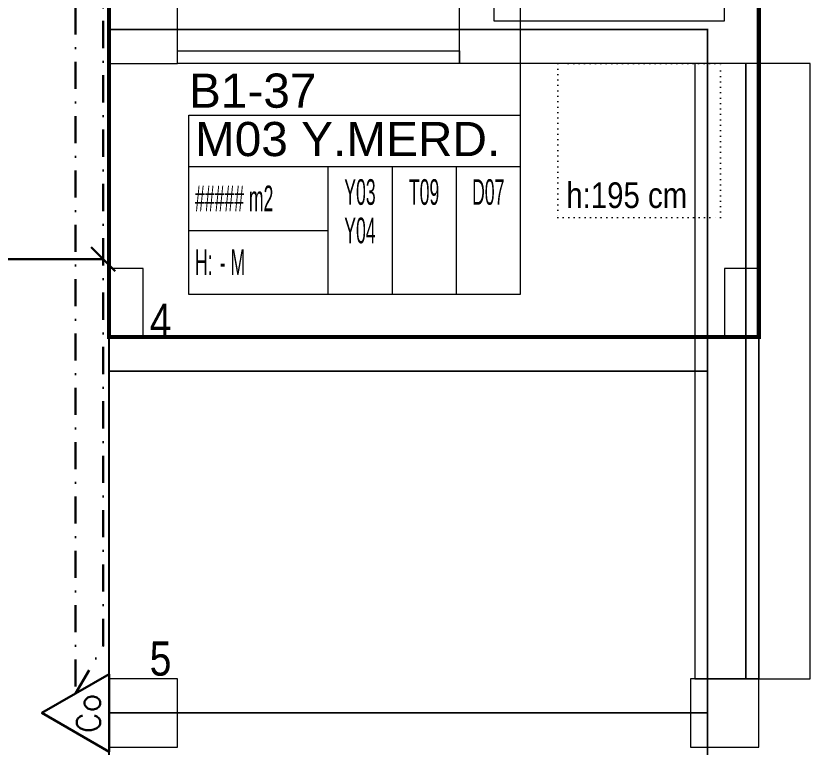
# Model space of a CAD drawing. Header units: metres. Extents: x -19121 to 152404, y -12107 to 29421.
# Drawn here: x 61951 to 62880, y 1600 to 2456 of the extents above; entities that cross this region are included whole.
import ezdxf
from ezdxf.enums import TextEntityAlignment as Align

# ---------------------------------------------------------------- set-up
doc = ezdxf.new("R2010")
doc.units = ezdxf.units.M
doc.header["$LTSCALE"] = 50
doc.header["$MEASUREMENT"] = 0
for name, pattern in [('DASHDOT', [25.4, 12.7, -6.35, 0, -6.35]), ('DOT2', [0.125, 0, -0.125]), ('HIDDEN', [0.375, 0.25, -0.125])]:
    doc.linetypes.add(name, pattern=pattern)
doc.layers.get('0').update_dxf_attribs({"color": 9, "lineweight": 5})
for name, color, linetype, lineweight in [('00', 9, 'Continuous', 5), ('01', 9, 'Continuous', 5), ('05', 9, 'Continuous', 5), ('06D', 9, 'Continuous', 5), ('20', 9, 'DOT2', 5), ('21', 9, 'Continuous', 5), ('21_mahal200', 9, 'Continuous', 5), ('E-KABLO', 7, 'Continuous', 30), ('E-KARBONMONOKSİT DEDEKTÖRÜ', 7, 'Continuous', 30)]:
    doc.layers.add(name, color=color, linetype=linetype, lineweight=lineweight)
doc.styles.add('Arial', font='arial.ttf', dxfattribs={"height": 2.5})
doc.styles.add('E-YAZI', font='txttw.shx', dxfattribs={"height": 200})
doc.styles.add('MuuM_TEXT-STANDART', font='ARIALN.TTF')
doc.dimstyles.new('MuuM_DIM200', dxfattribs={"dimscale": 20, "dimtxt": 2, "dimasz": 1, "dimexe": 1, "dimexo": 1, "dimgap": 1, "dimtad": 1, "dimdec": 1, "dimrnd": 0.5, "dimdsep": 46, "dimtxsty": 'MuuM_TEXT-STANDART', "dimblk": 'ARCHTICK', "dimcen": 0, "dimdle": 0.15, "dimclrd": 256, "dimclre": 256, "dimclrt": 256, "dimadec": 0, "dimazin": 0, "dimtfac": 5, "dimtdec": 1, "dimtix": 1, "dimtmove": 2, "dimatfit": 3, "dimldrblk": 'DOT', "dimfxl": 3, "dimfxlon": 1, "dimtolj": 1, "dimlwd": -1, "dimlwe": -1, "dimarcsym": 0})

# ---------------------------------------------------------------- blocks, each defined once
blk = doc.blocks.new('100_KARBONMONOKSİT DEDEKTÖRÜ 085')
at = {"layer": 'E-KARBONMONOKSİT DEDEKTÖRÜ', "color": 4}
blk.add_lwpolyline([(2.264, 0), (0, 3.922), (-2.264, 0)], close=True, dxfattribs=at)
at = {"layer": 'E-KARBONMONOKSİT DEDEKTÖRÜ', "color": 3, "style": 'E-YAZI'}
blk.add_text('Co', height=1.36, dxfattribs=at).set_placement((-0.022, 1.201), align=Align.MIDDLE)
blk = doc.blocks.new('p-kolon_80x80')
blk.add_lwpolyline([(-40, -40), (40, -40), (40, 40), (-40, 40)], close=True)
blk = doc.blocks.new('1.bod.mimari.elk')
at = {"layer": '01'}
for points in [[(6510, -5630), (6510, -5630), (6510, -5630), (6510, -6180), (6780, -6180), (6780, -5630), (6780, -5630), (6780, -5630), (6820, -5630), (6820, -6230), (6470, -6230), (6470, -5630), (6510, -5630)], [(6060, -6550), (6100, -6550), (6100, -6470), (6060, -6470), (6060, -6550)], [(6780, -6550), (6820, -6550), (6820, -6470), (6780, -6470), (6780, -6550)]]:
    blk.add_lwpolyline(points, dxfattribs=at)
for p in [(6100, -6190), (6100, -6990), (6780, -6990)]:
    blk.add_blockref('p-kolon_80x80', p, dxfattribs=at)
blk = doc.blocks.new('p-işyeri')
at = {"color": 0, "const_width": 2}
blk.add_lwpolyline([(200, 0), (200, 700), (-200, 700), (-200, 0)], close=True, dxfattribs=at)
blk = doc.blocks.new('p-birim')
blk.add_lwpolyline([(0, 0), (1, 0), (1, 1), (0, 1)], close=True)
blk = doc.blocks.new('_ArchTick')
at = {"color": 0, "linetype": 'ByBlock', "const_width": 0.15}
blk.add_lwpolyline([(-0.5, -0.5), (0.5, 0.5)], dxfattribs=at)
blk = doc.blocks.new('_Dot')
at = {"color": 0, "linetype": 'ByBlock', "lineweight": -2}
blk.add_line((-0.5, 0), (-1, 0), dxfattribs=at)
at = {"color": 0, "linetype": 'ByBlock', "const_width": 0.5}
blk.add_lwpolyline([(-0.25, 0, 1), (0.25, 0, 1)], format="xyb", close=True, dxfattribs=at)
blk = doc.blocks.new('0_roomno2')
blk.add_lwpolyline([(19.375, -10.5), (0, -10.5), (0, 0), (19.375, 0)], close=True)
for points in [[(0, -3), (19.375, -3)], [(8.125, -3), (8.125, -10.5)], [(11.875, -3), (11.875, -10.5)], [(15.625, -3), (15.625, -10.5)], [(0, -6.75), (8.125, -6.75)]]:
    blk.add_lwpolyline(points)
at = {"style": 'MuuM_TEXT-STANDART', "width": 0.6}
blk.add_text('H:', height=1.5, dxfattribs=at).set_placement((0.35, -8.608), align=Align.MIDDLE_LEFT)
at = {"style": 'Arial'}
blk.add_attdef('ODANO', (0, 1.17), '', height=2, dxfattribs=at)
blk.add_attdef('MEKANADI', text='', height=2, dxfattribs=at).set_placement((0.35, -3), align=Align.BOTTOM_LEFT)
at = {"style": 'MuuM_TEXT-STANDART', "width": 0.6}
for tag, p in [('M2', (0.35, -4.875)), ('TEMIZTAVANYUKSEKLIGI', (1.8, -8.608))]:
    blk.add_attdef(tag, text='', height=1.5, dxfattribs=at).set_placement(p, align=Align.MIDDLE_LEFT)
for tag, p in [('YER01', (10, -4.5)), ('TAVAN01', (13.75, -4.5)), ('DUVAR01', (17.5, -4.5)), ('YER02', (10, -6.75)), ('TAVAN02', (13.75, -6.75)), ('DUVAR02', (17.5, -6.75)), ('YER03', (10, -9)), ('TAVAN03', (13.75, -9)), ('DUVAR03', (17.5, -9))]:
    blk.add_attdef(tag, text='', height=1.5, dxfattribs=at).set_placement(p, align=Align.MIDDLE_CENTER)
blk = doc.blocks.new('1.bod.mimari1.elk')
at = {"layer": '00'}
blk.add_lwpolyline([(6400, -6215), (6470, -6215), (6470, -6230), (6140, -6230), (6140, -6215), (6400, -6215)], dxfattribs=at)
blk.add_lwpolyline([(6820, -6950), (6820, -6230), (6805, -6230), (6805, -6950)], close=True, dxfattribs=at)
at = {"layer": '20', "ltscale": 2, "const_width": 5}
blk.add_lwpolyline([(6820, -6550), (6060, -6550), (6060, -4550), (6820, -4550)], close=True, dxfattribs=at)
at = {"layer": '20'}
blk.add_lwpolyline([(6585, -6410), (6775, -6410), (6775, -6230), (6585, -6230)], close=True, dxfattribs=at)
at = {"layer": '05', "xscale": 60, "yscale": 720, "rotation": 180}
blk.add_blockref('p-birim', (6805, -6230), dxfattribs=at)
at = {"layer": '05', "xscale": 60.00000000000003, "yscale": 720}
blk.add_blockref('p-birim', (6820, -6950), dxfattribs=at)
at = {"layer": '06D', "color": 89, "linetype": 'HIDDEN', "true_color": 0x2e4d23, "rotation": 90}
for p in [(6760, -6390), (6760, -6790), (6760, -7190)]:
    blk.add_blockref('p-işyeri', p, dxfattribs=at)
at = {"layer": '21_mahal200'}
ref = blk.add_blockref('0_roomno2', (6153.51, -6290.28), dxfattribs=dict(at, xscale=20, yscale=20, zscale=20))
ref.add_attrib('ODANO', 'B1-37', (6153.51, -6281.64), dxfattribs={"layer": '0', "height": 40, "style": 'Arial'})
ref.add_attrib('MEKANADI', 'M03 Y.MERD.', dxfattribs={"layer": '0', "height": 40, "style": 'Arial'}).set_placement((6160.51, -6350.28), align=Align.BOTTOM_LEFT)
ref.add_attrib('M2', '##### m2', dxfattribs={"layer": '0', "height": 30, "style": 'MuuM_TEXT-STANDART', "width": 0.6}).set_placement((6160.51, -6387.78), align=Align.MIDDLE_LEFT)
ref.add_attrib('TEMIZTAVANYUKSEKLIGI', '- M', dxfattribs={"layer": '0', "height": 30, "style": 'MuuM_TEXT-STANDART', "width": 0.6}).set_placement((6189.51, -6462.44), align=Align.MIDDLE_LEFT)
ref.add_attrib('YER01', 'Y03', dxfattribs={"layer": '0', "height": 30, "style": 'MuuM_TEXT-STANDART', "width": 0.6}).set_placement((6353.51, -6380.28), align=Align.MIDDLE_CENTER)
ref.add_attrib('TAVAN01', 'T09', dxfattribs={"layer": '0', "height": 30, "style": 'MuuM_TEXT-STANDART', "width": 0.6}).set_placement((6428.51, -6380.28), align=Align.MIDDLE_CENTER)
ref.add_attrib('DUVAR01', 'D07', dxfattribs={"layer": '0', "height": 30, "style": 'MuuM_TEXT-STANDART', "width": 0.6}).set_placement((6503.51, -6380.28), align=Align.MIDDLE_CENTER)
ref.add_attrib('YER02', 'Y04', dxfattribs={"layer": '0', "height": 30, "style": 'MuuM_TEXT-STANDART', "width": 0.6}).set_placement((6353.51, -6425.28), align=Align.MIDDLE_CENTER)
at = {"layer": '21', "style": 'MuuM_TEXT-STANDART'}
blk.add_text('h:195 cm', height=30, dxfattribs=at).set_placement((6594.84, -6399.01))
for s, p in [('4', (6107.52, -6563.02)), ('5', (6107.52, -6958.33))]:
    blk.add_text(s, height=40, dxfattribs=at).set_placement(p, align=Align.BOTTOM_LEFT)
at = {"layer": '21_mahal200'}
blk.add_leader([(6541.01, -6085.03), (6541.01, -6290.28)], dimstyle='MuuM_DIM200', override={"dimasz": 1, "dimfxl": 10}, dxfattribs=at)

msp = doc.modelspace()

# ---------------------------------------------------------------- linework, layer by layer
at = {"layer": 'E-KABLO', "color": 3, "linetype": 'DASHDOT', "ltscale": 0.05}
for p, q in [((62020.78, 2656.62), (62020.78, 1662.59)), ((62053.1, 1718.58), (62053.1, 2623.78)), ((62020.78, 1662.59), (62053.1, 1718.58))]:
    msp.add_line(p, q, dxfattribs=at)
at = {"layer": 'E-KABLO'}
msp.add_line((62038.96, 2185.32), (62067.25, 2157.04), dxfattribs=at)
msp.add_lwpolyline([(61066.67, 2171.18), (62053.1, 2171.18), (62053.1, 2171.18)], dxfattribs=at)

# ---------------------------------------------------------------- block references
at = {"layer": '06D'}
for name in ['1.bod.mimari.elk', '1.bod.mimari1.elk']:
    msp.add_blockref(name, (56000, 8630), dxfattribs=at)
at = {"layer": 'E-KARBONMONOKSİT DEDEKTÖRÜ', "color": 4, "xscale": 20, "yscale": 20, "zscale": 20, "rotation": 90}
msp.add_blockref('100_KARBONMONOKSİT DEDEKTÖRÜ 085', (62060, 1639.95), dxfattribs=at)

doc.saveas('drawing.dxf')
